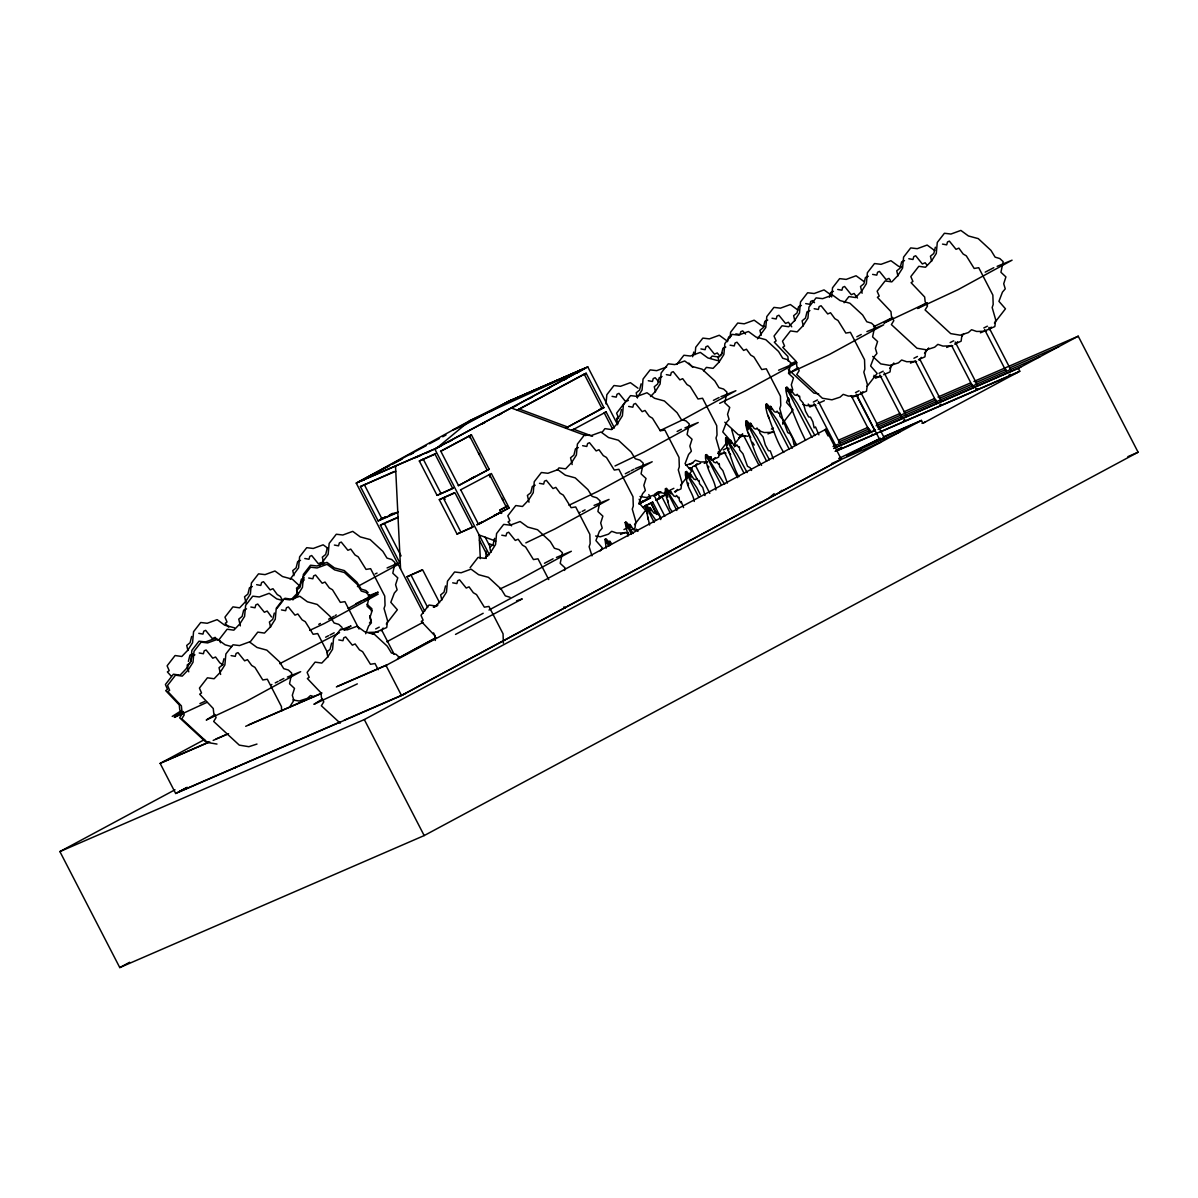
<?xml version="1.0" encoding="UTF-8"?>
<svg xmlns="http://www.w3.org/2000/svg" width="1198" height="1198" viewBox="0 0 1198 1198"><rect width="100%" height="100%" fill="white"/><g stroke="black" fill="none" stroke-linecap="round" stroke-linejoin="round"><path stroke-width="1.5" d="M302.69 581.734L303.364 574.411L310.492 565.216L317.021 565.995L326.934 562.371L334.482 567.912L344.32 570.577L357.034 582.318L361.197 589.102L365.884 590.494L368.115 592.561M605.993 403.876L606.847 394.711L613.96 385.531L620.489 386.31L630.403 382.671L637.965 388.212M695.05 354.608L695.724 347.285L702.837 338.106L709.381 338.884L719.279 335.245L726.842 340.786M730.076 337.716L730.585 332.22L737.713 323.026L744.243 323.804L754.156 320.18L761.703 325.721L764.983 326.605M831.667 296.969L832.52 287.805L839.633 278.625L846.162 279.404L856.076 275.765L863.638 281.305M368.595 599.749L369.074 595.121M443.56 497.784L445.177 499.252M734.509 446.884L735.168 441.837L731.619 429.483M782.848 424.302L783.282 420.947L779.748 408.593L780.767 405.553L780.437 396.164L766.316 368.804L761.748 369.538L753.901 356.944L750.742 355.102L746.444 349.217L743.614 350.415L736.965 342.209L735.078 343.032L734.269 345.937L730.091 345.189M890.923 365.21L890.054 371.919L883.645 374.704M925.799 350.145L924.916 356.854L918.507 359.64M962.009 334.497L961.125 341.205L954.716 343.991M740.693 513.044L741.472 512.34M371.38 611.265L371.964 608.854L367.007 604.226M564.587 570.428L565.171 568.002L560.2 563.374L562.431 552.742L559.077 549.642L554.389 548.25L550.241 541.466L537.528 529.726L527.689 527.06L520.127 521.519L510.213 525.158L503.684 524.38L496.571 533.559L495.553 544.551L490.806 552.053L484.786 558.358L478.077 557.399L470.095 567.702M191.635 636.438L190.078 642.712L186.723 645.437L187.906 650.499M188.386 661.401L189.928 655.126L192.803 653.883M223.951 658.72L222.394 664.995L219.039 667.705L220.627 674.459M274.312 613.032L272.755 619.321L269.4 622.032L270.583 627.093M327.234 548.175L325.676 554.449L322.322 557.16L323.909 563.914M331.636 643.041L330.079 649.316L326.725 652.026L327.908 657.088M445.536 585.927L443.994 592.201L440.624 594.927L441.822 599.988M494.624 538.321L493.082 544.596L489.712 547.306L490.91 552.368M621.492 409.551L619.935 415.826L616.581 418.536L617.764 423.613M641.11 383.824L639.567 390.099L636.198 392.809L637.396 397.886M692.624 356.749L693.777 352.047M727.486 341.685L728.639 336.967L731.514 335.725M829.405 297.269L830.573 292.567L833.434 291.324M935.353 247.207L933.796 253.482L930.442 256.207L931.625 261.269M628.261 535.326L627.497 533.634L628.336 533.874L628.336 532.376M606.248 548.13L605.005 539.414L606.173 538.89L610.995 544.431L609.692 541.062L611.609 543.817M796.67 362.455L778.565 370.227M289.871 706.715L293.854 700.381L292.312 695.274L294.498 688.416L289.527 683.773L291.758 673.141L288.404 670.041L283.716 668.649L279.553 661.88L266.84 650.14L257.001 647.459L249.454 641.918L239.54 645.557L233.011 644.779L225.883 653.958L224.88 664.95L220.118 672.467L214.098 678.757L207.404 677.798L199.422 688.101L201.519 692.938L199.692 694.211L213.259 708.512L213.753 713.244L216.119 717.512L213.678 721.451L239.286 745.126L248.855 746.698L256.986 744.063M365.69 633.727L368.61 626.06L371.425 622.78L369.897 617.674L372.069 610.815L367.097 606.188L369.328 595.556L365.974 592.456L361.287 591.063L357.124 584.28L344.425 572.539L334.586 569.874L327.024 564.333L317.111 567.957L310.582 567.193L303.453 576.373L302.45 587.364L297.703 594.867L292.881 599.913M788.269 397.826L786.517 402.438L793.046 409.881L783.043 422.789M470.2 437.974L468.972 435.922M637.291 397.571L642.038 390.054L643.056 379.062L650.17 369.882L656.699 370.661L666.612 367.022M249.783 642.428L257.765 632.125L264.459 633.083L270.493 626.779L275.241 619.276L276.244 608.284L283.372 599.09L289.901 599.869L299.814 596.245L307.377 601.785L317.215 604.451L329.914 616.191L334.077 622.975L338.764 624.368L342.119 627.467M276.903 608.539L282.219 601.681M381.069 630.762L383.15 628.066M386.295 624.008L397.347 609.752L390.818 602.309L394.322 593.1L397.137 589.82L395.595 584.714L397.781 577.855L392.809 573.228L395.041 562.596L391.686 559.496L386.999 558.103L382.836 551.32L370.122 539.579L360.284 536.914L352.736 531.373L342.823 535.012L336.294 534.233L329.165 543.413L328.147 554.404L319.791 565.696M557.145 470.185L558.927 467.894L565.621 468.852L571.641 462.548L576.388 455.045L577.406 444.054L584.534 434.859L591.063 435.638L600.977 432.014L608.524 437.555L618.363 440.22L631.076 451.96L635.24 458.744L639.927 460.137L643.281 463.222L641.05 473.869L646.021 478.496L643.835 485.355L645.378 490.461L642.562 493.741L639.058 502.935L645.587 510.393L634.536 524.649M624.562 402.902L616.581 413.205L618.677 418.042L616.865 419.315M602.28 432.074L604.945 428.629L611.639 429.588L617.659 423.283L622.406 415.781L623.424 404.789L630.552 395.61L637.081 396.388L646.995 392.749L654.542 398.29L664.381 400.971L677.095 412.711L681.258 419.48L685.945 420.872L689.299 423.972L687.068 434.604L692.04 439.232L689.853 446.09L691.396 451.212L688.58 454.476L685.076 463.686L691.605 471.128L680.554 485.385M676.75 364.432L683.878 355.252L690.407 356.031L700.306 352.392L707.868 357.932L717.707 360.613M710.324 358.352L712.106 356.061L718.8 357.019L722.409 353.23M703.72 370.811L706.386 367.382L713.095 368.34L719.114 362.036L723.862 354.533L724.865 343.541L731.993 334.362L738.522 335.126L748.436 331.502L755.998 337.042L765.836 339.708L778.535 351.448L782.698 358.232L787.385 359.625L790.74 362.724L788.509 373.357L793.48 377.984L791.309 384.843L792.836 389.949L790.965 392.135M600.153 550.99L602.444 548.04L595.915 540.583L599.404 531.373L602.235 528.108L600.692 523.002L602.864 516.143L597.892 511.516L600.123 500.869L596.784 497.784L592.097 496.376L587.933 489.608L575.22 477.867L565.381 475.202L557.819 469.661L547.92 473.285L541.376 472.506L534.263 481.686L533.245 492.692L528.498 500.195L522.478 506.484L515.784 505.541L507.802 515.829L509.884 520.666L508.072 521.939L511.606 525.832M694.945 466.411L697.041 463.716M675.328 492.138L677.409 489.443M713.02 460.346L715.116 457.651M718.261 453.593L729.312 439.337L722.783 431.894L726.273 422.684L729.088 419.405L727.56 414.298L729.732 407.44L724.76 402.813L726.991 392.18L723.652 389.08L718.965 387.688L714.802 380.904L702.088 369.164L692.249 366.498L684.687 360.957L674.788 364.596L668.244 363.818L661.131 372.997L660.113 383.989L655.366 391.491L650.544 396.538M733.88 445.027L742.64 433.721M844.111 302.75L848.903 296.58L855.597 297.538L861.617 291.234L866.364 283.731L867.382 272.74L874.495 263.545L881.039 264.324L890.938 260.7L898.5 266.241L901.78 267.124M860.853 394.427L862.949 391.716M867.142 386.325L877.146 373.417L870.617 365.959L874.106 356.764L876.936 353.485L875.394 348.378L877.565 341.52L872.593 336.893L874.825 326.26L871.485 323.161L866.798 321.768L862.635 314.984L849.921 303.244L840.083 300.578L832.52 295.037L822.622 298.661L816.078 297.883L808.964 307.077L807.946 318.069L803.199 325.571L797.179 331.876L790.485 330.918L782.489 341.205L784.585 346.042L782.773 347.315L796.341 361.616L796.82 366.363L799.201 370.631L796.745 374.57L822.367 398.23L831.936 399.818L840.053 397.167L843.227 394.337L848.319 396.074L858.172 395.819M889.65 368.4L893.828 362.994M919.27 360.089L921.367 357.378M924.512 353.335L928.705 347.929M955.48 344.44L957.576 341.744M961.769 336.339L963.866 333.628M989.189 329.809L991.27 327.099M994.415 323.056L1005.466 308.799L998.937 301.342L1002.441 292.147L1005.257 288.868L1003.714 283.761L1005.901 276.903L1000.929 272.275L1003.16 261.643L999.806 258.543L995.119 257.151L990.956 250.367L978.257 238.627L968.418 235.961L960.856 230.42L950.942 234.044L944.413 233.266L937.285 242.46L936.282 253.452L931.535 260.954L925.5 267.259L918.806 266.3L910.824 276.588L912.921 281.425L911.094 282.698L924.661 296.999L925.155 301.746L927.522 305.999L925.081 309.953L950.688 333.613L960.257 335.2L968.388 332.55L971.563 329.72L976.655 331.457L986.493 331.202M617.629 424.736L587.784 366.902L509.225 400.971L490.446 411.603M369.448 623.005L371.335 620.819L369.793 615.712M290.23 579.143L298.587 567.852L299.605 556.86L306.718 547.681L313.247 548.459L323.161 544.82L328.207 548.519M297.598 592.905L291.578 599.21L284.884 598.251M757.421 338.854L765.777 327.563L766.795 316.572L773.923 307.392L780.452 308.156L790.366 304.532L797.913 310.072M769.88 497.245L774.163 493.651M779.164 492.633L782.024 490.237M335.365 615.577L336.234 614.859M398.155 564.483L357.423 586.601M344.245 630.133L351.029 626L341.056 629.819M856.285 394.202L879.841 439.846L884.124 437.629L860.583 392.001M519.183 409.012L517.326 410.21L586.166 373.252L603.912 407.62L565.666 428.15L601.95 408.473L584.205 374.105L519.183 409.012L567.523 426.952M642.517 501.258L640.765 502.381L647.819 498.593M643.311 501.213L640.84 502.816L639.133 499.237M792.252 448.202L777.262 420.333L766.241 404.31L767.349 408.353M609.782 545.404L605.424 539.205L606.532 543.248M727.426 447.812L723.278 449.939M817.47 399.952L813.322 402.079M883.196 371.185L879.047 373.312M884.124 437.629L879.841 439.846M796.76 362.934L745.65 390.743L719.654 403.337M673.86 488.32L669.952 490.296M838.016 449.115L838.84 448.666M841.625 447.348L840.277 448.082M872.069 434.275L872.354 434.275M903.726 420.348L904.55 419.899M318.773 624.323L320.375 623.439M788.973 401.435L789.078 400.431M768.876 418.297L768.203 415.601M688.461 485.744L687.802 483.049L688.655 483.288M668.364 502.606L667.69 499.91M648.253 519.468L647.594 516.772M364.417 479.799L359.13 481.656L469.796 420.708L508.296 401.57L584.879 368.355L576.433 373.327M379.242 627.138L375.693 628.92M693.118 462.787L689.584 464.569M711.193 456.723L708.168 458.28M917.458 356.465L913.909 358.247M859.041 390.803L855.492 392.585M953.668 340.816L950.119 342.598M987.362 326.185L983.813 327.967M426.338 445.581L356.24 483.108L423.403 613.226M429.468 443.784L439.441 438.528M442.721 436.776L446 435.009M509.225 400.971L464.554 424.976L452.784 430.082L487.481 412.666M389.17 466.007L356.24 483.108L434.799 449.04L587.784 366.902L508.296 401.57M392.435 464.255L402.229 458.999M410.135 454.731L413.415 452.979M397.796 512.415L378.164 520.935L360.418 486.553L394.292 471.473M489.383 554.809L434.799 449.04L440.954 446.075M449.115 441.688L452.38 439.936M481.761 424.167L485.085 422.4M498.203 415.362L501.468 413.595M514.406 406.631L517.671 404.879M529.336 398.635L532.616 396.867M547.366 388.946L550.646 387.194M563.374 380.35L566.639 378.598M419.33 461.005L435.054 454.192L452.784 488.559L437.075 495.373L419.33 461.005L435.728 453.503M440.49 451.272L471.428 434.859L489.173 469.227L458.579 485.654L440.834 451.287L471.428 434.859M384.798 517.162L380.021 519.722L398.05 511.905M378.164 520.935L385.262 517.117M389.41 515.095L392.674 513.343M400.342 563.899L380.38 525.233L384.199 523.167L401.09 555.902M437.075 495.373L453.473 487.871M469.945 479.155L474.872 476.505M458.22 485.654L489.173 469.227M439.292 499.671L455 492.857L472.746 527.24L457.037 534.053L439.292 499.671L454.117 492.857M460.436 489.937L491.39 473.524L509.135 507.892L478.541 524.335L460.796 489.952M614.439 428.03L606.128 411.917L571.701 430.396L573.572 429.198L592.561 436.252M507.338 505.915L499.686 510.019L501.168 512.894M507.039 506.514L500.03 510.288L501.648 513.433M457.037 534.053L473.27 526.611M477.208 524.499L482.135 521.849M493.606 515.694L499.836 512.654M476.879 524.979L509.135 507.892M424.721 611.16L406.991 576.777L421.816 569.963M328.626 619.201L334.107 616.251M892.645 317.53L873.582 326.755M927.357 302.69L883.929 323.146L892.555 317.695M339.558 632.634L279.718 663.677M638.848 503.879L650.484 497.844L648.792 494.564M653.614 495.957L661.086 491.944M639.208 503.894L650.484 497.844M656.519 500.09L660.353 498.039L658.121 493.741L654.303 495.792L664.83 516.203M828.073 435.952L824.838 429.708L825.826 429.273L841.34 459.358L401.525 695.529L175.672 793.48L160.143 763.396L204.618 739.51M386.819 641.784L423.029 622.346M642.682 507.308L651.053 502.816L656.115 512.639M655.83 500.255L666.792 494.37M643.041 507.323L652.7 502.142L661.146 518.509M336.383 686.978L385.996 665.459L483.183 613.271M488.994 610.037L825.826 429.273M357.333 683.878L313.921 704.334L322.547 698.883M973.914 381.458L1078.23 336.204L1138.1 452.215L424.182 835.575L119.77 967.58L59.9 851.583L174.998 789.767M175.672 793.48L187.202 787.281M186.708 787.655L178.562 792.028L340.861 721.63M233.61 768.352L235.512 767.319M234.583 767.918L236.5 766.9M344.275 720.148L402.453 694.93L840.367 459.777M59.9 851.583L364.312 719.564L921.427 420.408L922.894 423.283L1019.783 371.245L1018.315 368.385L878.074 429.198M1018.315 368.385L1078.23 336.204M119.77 967.58L129.669 962.264M348.139 608.449L378.149 592.126L368.16 595.945M627.018 528.033L623.933 529.561M975.636 389.185L976.714 388.601M856.855 336.773L861.242 334.482M985.175 272.156L993.801 267.693M625.296 473.749L629.699 471.458M325.601 637.216L328.537 635.689M582.153 511.396L585.073 509.869M275.241 682.905L278.176 681.363M544.461 563.255L553.087 558.792M939.951 404.55L940.849 404.25M977.074 388.601L975.951 389.17M713.409 400.402L719.055 397.511M677.125 431.475L681.363 429.303M355.746 603.777L361.392 600.887M631.106 470.724L633.922 469.287M329.944 634.97L334.182 632.799M279.583 680.644L283.821 678.472M773.399 428.09L771.392 429.049M1010.199 374.27L1009.15 374.794M838.69 458.52L880.485 438.288M880.186 438.558L852.392 452.589L899.743 432.044M500.03 588.952L517.341 580.76L571.341 551.275L556.411 557.429M840.472 447.812L841.415 447.348M839.154 448.666L837.911 449.265M904.879 419.899L903.936 420.348M660.038 430.591L681.902 420.199L735.901 390.713L720.941 396.688M997.14 266.33L1012.07 260.176L958.056 289.661L917.638 308.515L926.264 303.064M684.927 427.881L698.209 422.52L644.195 451.99L614.993 465.977M287.385 677.05L300.668 671.689L246.653 701.174L206.236 720.028L214.861 714.562M402.453 694.93L405.822 693.372M199.901 703.6L204.738 701.429M206.88 702.387L174.354 717.392L182.98 711.941M455.51 634.416L522.253 598.895L516.578 600.842M375.169 573.932L377.056 573.108M579.323 512.624L580.266 512.22M270.943 684.897L271.886 684.477M584.205 374.105L586.166 373.252M359.13 481.656L435.728 448.441L584.879 368.355L469.796 420.708L435.907 448.801M415.481 457.666L420.588 455.45M425.694 453.233L429.109 451.751M360.418 486.553L395.774 471.233M868.31 276.244L865.435 277.487L863.893 283.761L860.523 286.487L862.111 293.24M904.52 260.61L901.645 261.838L900.102 268.127L896.748 270.838L897.931 275.899M767.723 320.091L764.863 321.334L763.306 327.608L759.951 330.319L761.134 335.38M801.417 305.445L798.557 306.688L797.014 312.963L793.645 315.688L794.828 320.75M478.496 452.799L479.604 454.941M725.793 347.046L722.933 348.289L721.376 354.578L718.021 357.289L719.204 362.35M809.893 310.582L807.018 311.824L805.475 318.099L802.106 320.824L803.304 325.886M662.045 376.516L659.185 377.759L657.642 384.034L654.273 386.744L655.471 391.806M599 409.746L603.912 407.62M606.128 411.917L604.166 412.771L612.478 428.884M389.38 515.275L394.217 513.178M489.548 476.954L490.237 476.28L489.263 474.633M385.771 522.493L398.335 517.042M380.38 525.233L398.05 517.566M300.518 560.379L297.658 561.622L296.116 567.897L292.746 570.607L293.944 575.669M252.329 586.541L249.454 587.784L247.911 594.058L244.542 596.784L246.129 603.537M578.335 447.558L575.474 448.801L573.917 455.075L570.562 457.801L572.15 464.554M790.47 363.818L795.277 361.736M866.888 331.591L883.735 324.793L829.735 354.279L789.302 373.132L797.928 367.681M304.292 577.915L301.417 579.158L299.874 585.433L296.52 588.158L297.703 593.22M304.382 579.892L301.522 581.12L299.964 587.409L296.61 590.12L297.793 595.181M501.782 497.904L503.055 499.985M246.548 608.884L243.673 610.126L242.131 616.401L238.761 619.126L240.349 625.88M535.192 485.205L532.316 486.448L530.774 492.722L527.405 495.448L528.992 502.202M387.104 567.927L398.275 563.075M194.93 654.842L192.069 656.085L190.527 662.359L187.158 665.07L188.745 671.823M635.344 468.568L652.191 461.769L598.176 491.255L568.975 505.242M406.991 576.777L422.699 569.963L439.591 602.699M880.425 376.097L875.618 378.194L873.956 375.288M738.822 437.674L743.629 435.578M814.715 404.864L809.893 406.946L808.246 404.055M817.92 403.471L824.344 400.686M910.48 363.114L915.302 361.032M946.69 347.465L951.511 345.383M980.398 332.834L994.834 326.575L995.703 319.866L992.169 307.512L993.187 304.472L992.857 295.082L978.736 267.708L974.169 268.457L966.322 255.863L963.162 254.021L958.864 248.136L956.034 249.334L949.385 241.127L947.498 241.951L946.69 244.856L942.512 244.107M692.564 466.666L700.59 463.192M724.67 452.724L719.848 454.821L718.201 451.931M767.978 433.916L772.785 431.834M852.063 397.451L866.498 391.192L867.382 384.483L863.833 372.129L864.851 369.089L864.537 359.7L850.4 332.325L845.833 333.074L837.986 320.48L834.826 318.638L830.528 312.753L827.713 313.951L821.064 305.745L819.162 306.568L818.354 309.473L814.176 308.725M704.229 463.386L707.434 461.994M712.256 459.897L718.665 457.127L719.534 450.403L716 438.049L717.018 435.009L716.704 425.634L702.567 398.26L698 398.994L690.153 386.415L686.993 384.558L682.695 378.673L679.88 379.871L673.216 371.665L671.329 372.488L670.521 375.408L666.343 374.645M525.832 542.889L555.033 528.902L609.033 499.416L594.073 505.391M655.066 493.876L659.784 491.839M656.16 494.594L658.121 493.741M658.855 497.484L666.717 494.085M674.549 491.689L680.973 488.919L681.842 482.195L678.293 469.841L679.311 466.816L678.996 457.426L664.875 430.052L660.308 430.786L652.461 418.207L649.301 416.35L645.003 410.465L642.173 411.663L635.524 403.456L633.637 404.28L632.829 407.2L628.651 406.436M658.376 498.877L660.353 498.039M652.7 502.142L650.739 502.995L656.639 514.451M183.444 711.552L172.213 716.419L180.838 710.968M433.272 607.057L437.974 605.005M372.264 633.802L386.714 627.527L387.583 620.819L384.034 608.464L385.052 605.424L384.738 596.05L370.616 568.676L366.049 569.409L358.202 556.815L355.042 554.974L350.744 549.088L347.914 550.286L341.265 542.08L339.378 542.904L338.555 545.824L334.392 545.06M434.155 607.072L437.3 605.709M620.504 534.428L625.326 532.346M631.735 529.561L634.955 528.168L635.824 521.459L632.274 509.105L633.293 506.065L632.978 496.676L618.857 469.302L614.289 470.05L606.443 457.456L603.283 455.614L598.985 449.729L596.155 450.927L589.506 442.721L587.619 443.53L586.795 446.45L582.632 445.701M838.81 440.04L867.876 427.431M876.427 423.718L900.372 413.34M903.786 411.857L934.575 398.515M937.989 397.032L970.485 382.941M838.495 442.152L869.284 428.809M876.112 425.829L935.967 399.877M939.397 398.395L971.892 384.303M975.307 382.821L1006.095 369.463M1009.51 367.981L1059.107 346.477M833.059 446.48L870.676 430.172M877.52 427.207L1039.984 356.749M834.452 447.857L875.498 430.052M878.913 428.57L1020.861 367.022M833.613 448.486L874.66 430.681M835.096 451.346L1019.783 371.245M835.964 451.227L877.011 433.436M880.425 431.954L1017.237 372.623M883.854 436.701L921.427 420.408M883.54 437.105L918.866 421.786M846.776 456.019L853.62 453.054M922.026 423.388L925.455 421.906M831.532 463.611L880.62 442.317M163.048 761.943L207.479 742.67M216.029 738.971L226.272 734.524M248.495 724.88L321.977 693.013M337.372 686.349L386.924 664.845M160.143 763.396L209.77 741.876M213.184 740.394L228.593 733.715M245.695 726.302L320.974 693.657M1127.842 456.663L1138.1 452.215M309.653 630.403L324.224 623.574L378.239 594.088L363.279 600.063M628.411 400.387L625.581 401.585L618.932 393.378L617.045 394.202L616.236 397.122L612.058 396.358M850.655 453.338L861.062 449.22M685.72 465.213L692.219 463.102L695.394 460.257L700.486 461.994L707.045 461.829M952.799 345.833L942.946 346.087L937.854 344.35L934.695 347.18L926.563 349.831L916.994 348.244L891.372 324.583L893.828 320.645L891.447 316.377L890.968 311.63L877.4 297.329L879.212 296.071L877.131 291.234L885.112 280.931L891.806 281.889L897.826 275.585L902.573 268.082L903.591 257.091L910.705 247.911L917.249 248.675L927.147 245.051L934.71 250.592M916.59 361.482L906.736 361.736L901.645 359.999L898.485 362.829L890.354 365.48L880.785 363.893L872.698 356.42M873.522 376.756L881.713 376.546M816.003 405.313L806.149 405.568L802.765 404.415M774.073 432.283L764.234 432.538L759.143 430.801M740.005 436.162L744.931 436.027M717.752 453.383L725.958 453.173M688.97 467.894L692.264 467.804M666.073 493.711L657.702 492.064L654.527 494.894L646.396 497.529L640.017 496.481M626.614 532.796L616.775 533.05L611.684 531.313L608.509 534.143L600.378 536.779L595.601 536M368.535 632.409L378.373 632.155M818.683 393.887L813.906 393.094L788.284 369.433M747.837 436.282L738.282 434.694L724.79 422.235M292.836 699.961L299.215 701.025L307.347 698.374L310.522 695.544L313.906 696.697M208.467 742.041L205.277 741.517L179.655 717.857L182.111 713.918L179.73 709.65L179.251 704.903L165.683 690.617L167.495 689.344L165.399 684.507L173.396 674.204L180.089 675.163L186.109 668.858L190.856 661.356L191.875 650.364L198.988 641.185L205.532 641.963L215.43 638.324L217.961 640.166M216.988 744.063L207.419 742.49L181.797 718.815L184.237 714.877L181.871 710.609L181.377 705.877L167.825 691.575L169.637 690.303L167.54 685.466L175.522 675.163L182.231 676.121L188.251 669.832L192.998 662.314L194.016 651.323L201.129 642.143L207.658 642.922L217.572 639.283L225.134 644.824L231.693 646.606M908.818 258.738L912.981 259.487L913.804 256.582L915.691 255.758L922.34 263.964L925.155 262.766L926.668 264.698M872.608 274.387L876.771 275.136L877.595 272.216L879.482 271.407L886.131 279.613L888.946 278.415L890.458 280.347M837.731 289.452L841.909 290.216L842.718 287.295L844.605 286.472L851.254 294.678L854.084 293.48L857.454 298.047M805.715 303.588L809.893 304.337L810.702 301.432L812.588 300.608L814.52 302.72M772.021 318.219L776.184 318.968L777.008 316.062L778.895 315.239L785.544 323.445L788.374 322.247L791.743 326.814M735.812 333.868L739.975 334.616L740.798 331.696L742.685 330.888L745.56 334.062M700.935 348.932L705.113 349.696L705.922 346.776L707.808 345.952L714.472 354.159L717.288 352.961L718.8 354.893M648.268 380.724L652.446 381.473L653.254 378.553L655.141 377.729L658.99 381.967M539.489 483.348L543.652 484.097L544.461 481.177L546.363 480.368L553.012 488.559L555.827 487.376L560.125 493.247L563.3 495.103L571.146 507.682L575.699 506.949L589.835 534.323L590.15 543.712L589.131 546.737L591.977 555.857M501.782 535.207L505.96 535.955L506.769 533.05L508.656 532.226L515.305 540.433L518.135 539.235L522.433 545.12L525.593 546.962L533.439 559.556L538.007 558.822L548.729 579.577M452.694 582.827L456.872 583.576L457.681 580.656L459.568 579.847L466.232 588.053L469.047 586.855L473.345 592.74L476.505 594.582L484.351 607.176L488.919 606.428L503.055 633.802L503.37 643.191M304.816 558.508L308.994 559.256L309.803 556.351L311.69 555.528L318.339 563.734L321.169 562.536L322.681 564.468M308.68 578.02L312.858 578.769L313.666 575.864L315.553 575.04L322.202 583.246L325.032 582.048L329.33 587.933L332.49 589.775L340.337 602.369L344.904 601.636L359.026 629.01M256.627 584.684L260.79 585.433L261.598 582.513L263.5 581.704L270.149 589.895L272.964 588.712L277.262 594.582L280.422 596.439L282.503 600.662M281.47 609.932L285.648 610.681L286.457 607.775L288.344 606.952L294.993 615.158L297.823 613.96L302.121 619.845L305.28 621.687L313.127 634.281L317.695 633.547L327.548 652.64M250.846 607.027L255.009 607.775L255.833 604.855L257.72 604.047L264.369 612.253L267.184 611.055L271.482 616.94M338.794 639.927L342.972 640.69L343.781 637.77L345.668 636.947L352.317 645.153L355.147 643.955L359.445 649.84L362.605 651.682L370.452 664.276L375.019 663.542L378.209 669.727M198.793 633.338L202.971 634.086L203.78 631.166L205.667 630.358L212.316 638.564L215.146 637.366L216.658 639.298M231.109 655.62L235.287 656.369L236.096 653.449L237.983 652.625L244.632 660.832L247.462 659.649L251.76 665.519L254.919 667.376L262.766 679.955L267.334 679.221L281.455 706.595L281.62 711.283M199.227 652.985L203.405 653.734L204.214 650.814L206.101 649.99L212.75 658.196L215.58 657.013L219.878 662.883L223.038 664.74M283.297 600.662L276.738 598.88L269.176 593.339L259.277 596.963L252.733 596.185L245.62 605.379L244.602 616.371L239.855 623.873L233.835 630.178L227.141 629.22L219.159 639.507L220.552 642.742M234.538 627.857L224.7 625.191L217.138 619.651L207.224 623.274L200.695 622.496L193.567 631.69L192.564 642.682L187.816 650.185L181.797 656.489L175.088 655.531L167.106 665.818L169.203 670.655L167.376 671.928L170.91 675.822M789.168 398.979L788.314 398.739L789.138 400.207M708.752 466.426L707.898 466.187L708.722 467.654M509.989 597.263L505.316 595.87L501.153 589.087L488.44 577.346L478.601 574.681L471.039 569.14L461.14 572.764L454.596 571.985L447.483 581.18L446.465 592.171L441.718 599.674L435.698 605.978L428.989 605.02L421.007 615.308L423.104 620.145L421.292 621.418L434.844 635.719L435.338 640.466M511.291 407.979L585.747 435.608M495.717 541.122L479.14 534.967L480.308 558.657M488.889 543.652L494.07 545.569M830.364 294.513L824.059 289.901L814.146 293.525L807.617 292.746L800.504 301.941L799.485 312.933L794.738 320.435L788.718 326.74L782.009 325.781L774.028 336.069L776.124 340.906L774.312 342.179L787.865 356.48L788.359 361.227M738.837 476.759C733.446 467.774 731.304 456.812 726.872 446.959L725.629 441.463L725.629 438.243L726.782 437.719L731.604 443.26L730.301 439.891L734.134 445.416L735.991 445.985L736.89 444.862L738.447 447.094L739.301 446.674L739.735 449.969L742.97 453.787L747.492 466.262L750.173 467.759L751.565 470.455M399.443 657.462L396.089 654.363L391.402 652.97L387.239 646.186L374.54 634.446L364.701 631.78L357.139 626.24L347.225 629.878L340.696 629.1L333.568 638.279L332.565 649.271L327.818 656.774L321.798 663.078L315.089 662.12L307.107 672.422L309.204 677.259L307.377 678.532L320.944 692.818L321.438 697.565L323.804 701.833L321.363 705.772L340.232 723.203M299.979 586.241L292.357 579.203L282.518 576.538L274.956 570.997L265.058 574.621L258.513 573.842L251.4 583.022L250.382 594.028L245.635 601.531L239.615 607.835L232.921 606.877L224.939 617.165L227.021 622.002L225.209 623.274L228.743 627.168M757.436 503.474L758.349 504.328M688.85 363.099L692.684 367.337M724.655 484.291L705.936 454.896L706.491 457.696M637.935 531.403L636.378 529.172L635.479 530.295L633.622 529.726L629.789 524.2L631.091 527.569L626.269 522.029L625.116 522.553L628.052 536.045M814.94 435.578L797.359 403.471L786.337 387.448L787.445 391.491M750.697 437.689L748.106 432.463M730.6 454.551L728.669 452.02L728.01 449.325L728.848 449.564L728.848 448.067M700.366 494.789L696.847 487.781L685.825 471.757L686.394 474.558M564.018 606.772L565.097 608.24M672.138 511.636L669.712 508.177L666.567 497.544L665.324 492.049L665.324 488.829L666.477 488.305L671.299 493.846L669.996 490.476L673.815 496.002L675.687 496.571L676.585 495.448L678.128 497.679L678.996 497.26L679.431 500.554L680.778 502.726L681.213 501.558L683.564 507.593M655.83 520.336L645.632 505.481L646.725 509.524M752.434 442.257L754.246 445.027M660.682 519.588L658.885 514.122L658.031 514.541L656.474 512.31L655.591 513.433L653.719 512.864L649.9 507.338L651.203 510.707L646.381 505.167L645.213 505.691L649.615 525.038M633.233 533.439L625.521 522.343L626.629 526.386M748.091 428.21L746.279 425.095L748.286 429.678M664.875 492.288L666.537 495.178M769.401 459.747L757.151 437.195L746.144 421.172L747.238 425.215M783.762 452.47C775.84 440.175 772.545 426.668 767.079 413.235L765.836 407.739L765.836 404.52L766.99 403.996L771.812 409.536L770.509 406.167L774.327 411.693L776.199 412.262L777.098 411.139L778.64 413.37L779.509 412.951L779.943 416.245L783.163 420.064L787.7 432.538L790.38 434.035L792.762 438.648L794.034 444.728L795.442 443.829L796.191 445.282M988.904 327.383L1011.621 371.395M984.606 329.585L1006.485 371.964M955.21 342.014L977.074 384.393M951.751 345.848L972.791 386.595M919.839 359.295L940.864 400.042M915.542 361.497L936.566 402.243M884.124 372.743L906.002 415.107M879.841 374.944L901.705 417.308M856.315 395.011L874.825 430.876M851.179 395.595L869.688 431.445M818.414 401.495L840.277 443.874M814.116 403.711L835.994 446.075M786.217 387.523L811.974 437.45M783.881 420.408L796.505 444.847M766.106 404.385L789.317 449.355M746.01 421.247L766.645 461.245M743.883 436.057L759.023 465.378M725.913 438.109L743.988 473.15M724.071 451.571L737.534 477.643M705.802 454.97L721.331 485.04M695.514 465.633L709.815 493.336M691.216 467.834L697.101 479.245M685.705 471.832L698.659 496.945M665.594 488.694L676.855 510.498M661.73 496.511L670.146 512.819M584.399 368.595L508.132 401.674M645.497 505.556L654.183 522.403M625.401 522.418L631.526 534.293M605.289 539.28L608.854 546.198M469.466 435.713L487.212 470.08M489.428 474.378L507.173 508.746M485.19 537.213L490.177 546.887M479.395 540.118L487.721 556.231M423.164 458.954L440.909 493.321M443.125 497.619L460.856 531.987M364.237 484.501L381.982 518.884M410.809 574.726L427.701 607.461M433.541 632.873L435.218 636.153M381.623 629.968L394.247 654.422M385.996 665.459L401.525 695.529M364.312 719.564L424.182 835.575M727.381 483.123L722.858 470.649L719.639 466.831L719.204 463.536L718.336 463.955L716.793 461.724L715.895 462.847L714.023 462.278L710.204 456.752L711.507 460.122L706.685 454.581L705.517 455.105L705.517 458.325L706.76 463.821C708.722 473.15 714.892 480.488 715.925 489.952M761.569 465.378C754.68 454.446 752.104 442.017 746.968 430.097L745.725 424.601L745.725 421.382L746.893 420.857L751.715 426.398L750.412 423.029L754.231 428.555L756.103 429.124L756.986 428L758.544 430.232L759.397 429.812L759.846 433.107L763.066 436.926L765.327 444.982L768.427 450.658L770.284 450.897L773.264 458.834M727.141 442.077L726.033 438.034L737.055 454.057L747.148 472.581M666.837 492.663L665.729 488.619L678.412 508.476M726.168 441.957L727.515 445.012M685.975 475.681L687.308 478.736M665.863 492.543L667.87 497.125M645.767 509.405L647.774 513.987M818.908 434.874L815.539 426.967L814.131 427.866L812.858 421.786L810.492 417.174L808.635 416.934L805.535 411.258L803.274 403.202L800.039 399.383L799.605 396.089L798.752 396.508L797.194 394.277L796.296 395.4L794.439 394.831L790.62 389.305L791.923 392.674L787.101 387.134L785.933 387.658L785.933 390.877L787.176 396.373C792.447 411.618 798.347 426.203 805.475 440.31M760.041 502.157L760.401 503.31M705.023 495.568L702.762 487.511L699.527 483.692L699.093 480.398L698.239 480.817L696.682 478.586L695.783 479.709L693.927 479.14L690.108 473.614L691.411 476.984L686.589 471.443L685.421 471.967L685.421 475.187L686.664 480.683C687.742 488.41 693.163 493.935 694.286 501.453M485.879 551.32L486.238 558.478M395.52 466.082L400.581 569.035M397.526 658.72A241.876 8.027 -27.3 0 1 436.072 637.785M397.721 658.481A244.302 8.101 -27.3 0 1 435.084 638.205"/></g></svg>
